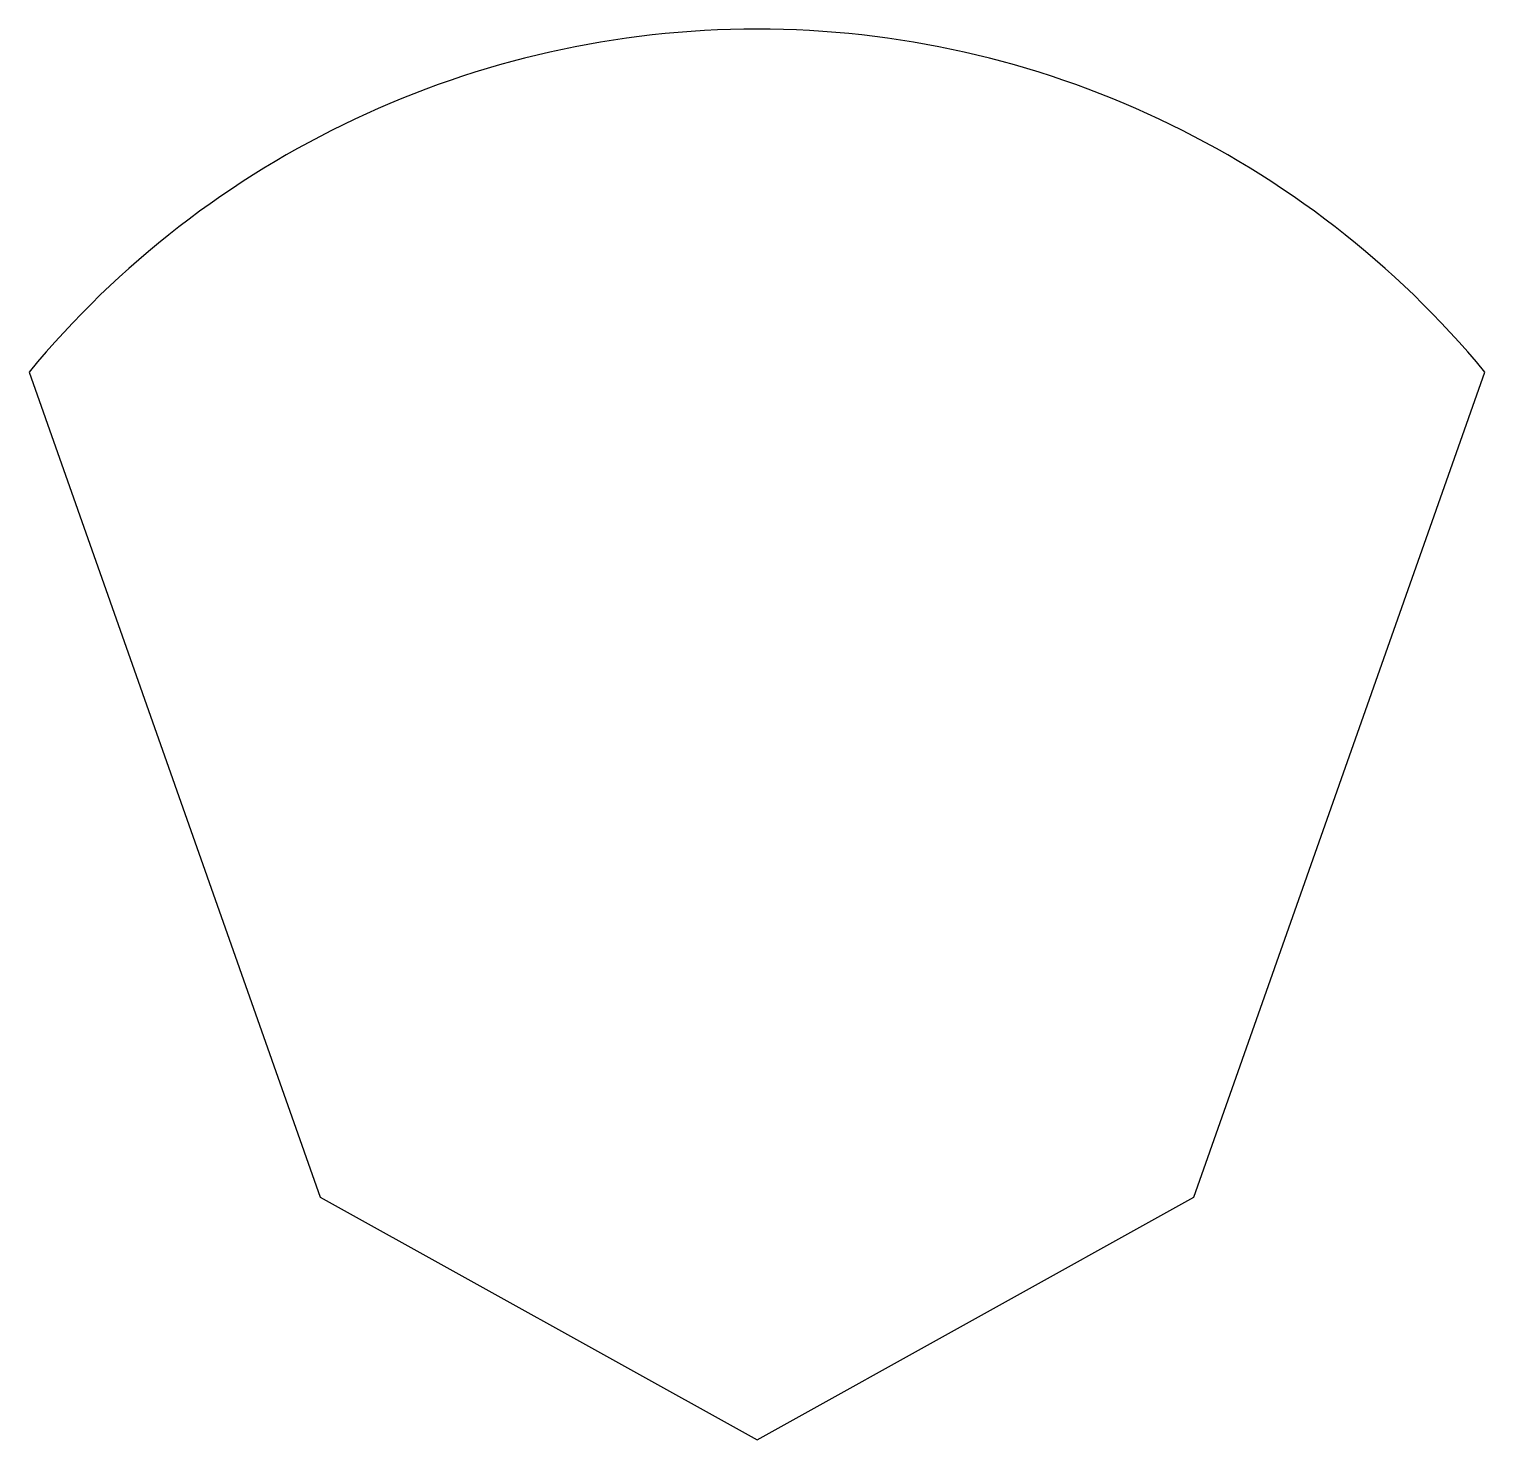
# Model space of a CAD drawing. Header units: millimetres. Extents: x -75 to 75, y -35 to 110.
import ezdxf

# ---------------------------------------------------------------- set-up
doc = ezdxf.new("R2010")
doc.units = ezdxf.units.MM
doc.layers.get('0').update_dxf_attribs({"linetype": 'CONTINUOUS'})

msp = doc.modelspace()

# ---------------------------------------------------------------- linework, layer by layer
msp.add_lwpolyline([(-45, -10), (0, -35), (45, -10), (75, 75, 0.471083), (-75, 75)], format="xyb", close=True)

doc.saveas('drawing.dxf')
